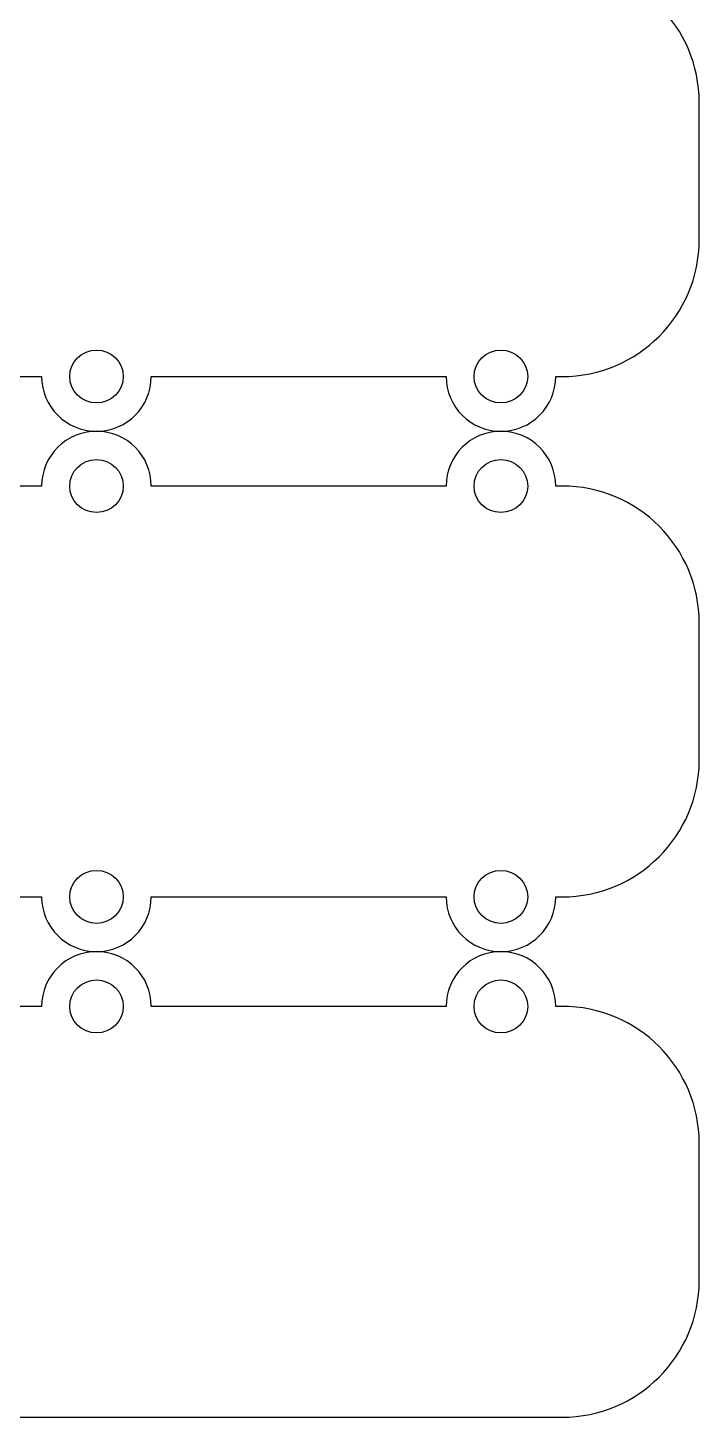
# Model space of a CAD drawing. Extents: x 0 to 771, y 958 to 1701.
# Drawn here: x 201.4 to 340.3, y 958 to 1245.6 of the extents above; entities that cross this region are included whole.
import ezdxf

# ---------------------------------------------------------------- set-up
doc = ezdxf.new("R2010")
doc.units = 0
doc.layers.add('H0114_Printing', color=7, linetype='CONTINUOUS')

msp = doc.modelspace()

# ---------------------------------------------------------------- linework, layer by layer
at = {"layer": 'H0114_Printing', "color": 1}
for points in [[(340.282591, 1201.74867), (340.282591, 1230.131669)], [(198.531595, 1173.420671), (204.262595, 1173.420671)], [(226.939594, 1173.420671), (287.918593, 1173.420671)], [(310.596592, 1173.420671), (311.954592, 1173.420671)], [(204.262595, 1150.743171), (198.531595, 1150.743171)], [(287.918593, 1150.743171), (226.939594, 1150.743171)], [(311.954592, 1150.743171), (310.596592, 1150.743171)], [(340.282591, 1094.032173), (340.282591, 1122.415172)], [(198.531595, 1065.704173), (204.262595, 1065.704173)], [(226.939594, 1065.704173), (287.918593, 1065.704173)], [(310.596592, 1065.704173), (311.954592, 1065.704173)], [(204.262595, 1043.026574), (198.531595, 1043.026574)], [(287.918593, 1043.026574), (226.939594, 1043.026574)], [(311.954592, 1043.026574), (310.596592, 1043.026574)], [(340.282591, 986.315575), (340.282591, 1014.698575)], [(198.531595, 957.987576), (311.954592, 957.987576)]]:
    msp.add_lwpolyline(points, dxfattribs=at)
for points in [[(215.601595, 1167.940671)], [(299.257593, 1167.940671)], [(311.954592, 1150.743171)], [(215.601595, 1145.263171)], [(299.257593, 1145.263171)], [(215.601595, 1060.224173)], [(299.257593, 1060.224173)], [(311.954592, 1043.026574)], [(215.601595, 1037.546574)], [(299.257593, 1037.546574)]]:
    msp.add_lwpolyline(points, close=True, dxfattribs=at)
for points in [[(340.282591, 1230.131669), (340.282591, 1245.776669), (327.599592, 1258.459669), (311.954592, 1258.459669)], [(311.954592, 1173.420671), (327.599592, 1173.420671), (340.282591, 1186.10367), (340.282591, 1201.74867)], [(210.056595, 1173.420671), (210.056595, 1176.447671), (212.538595, 1178.900671), (215.601595, 1178.900671)], [(215.601595, 1178.900671), (218.663595, 1178.900671), (221.145594, 1176.447671), (221.145594, 1173.420671)], [(293.713593, 1173.420671), (293.713593, 1176.447671), (296.195593, 1178.900671), (299.257593, 1178.900671)], [(299.257593, 1178.900671), (302.319592, 1178.900671), (304.801592, 1176.447671), (304.801592, 1173.420671)], [(204.262595, 1173.420671), (204.262595, 1167.158671), (209.338595, 1162.081671), (215.601595, 1162.081671)], [(215.601595, 1167.940671), (212.538595, 1167.940671), (210.056595, 1170.393671), (210.056595, 1173.420671)], [(221.145594, 1173.420671), (221.145594, 1170.393671), (218.663595, 1167.940671), (215.601595, 1167.940671)], [(215.601595, 1162.081671), (221.863594, 1162.081671), (226.939594, 1167.158671), (226.939594, 1173.420671)], [(287.918593, 1173.420671), (287.918593, 1167.158671), (292.995593, 1162.081671), (299.257593, 1162.081671)], [(299.257593, 1167.940671), (296.195593, 1167.940671), (293.713593, 1170.393671), (293.713593, 1173.420671)], [(304.801592, 1173.420671), (304.801592, 1170.393671), (302.319592, 1167.940671), (299.257593, 1167.940671)], [(299.257593, 1162.081671), (305.519592, 1162.081671), (310.596592, 1167.158671), (310.596592, 1173.420671)], [(215.601595, 1162.082171), (209.338595, 1162.082171), (204.262595, 1157.006171), (204.262595, 1150.743171)], [(226.939594, 1150.743171), (226.939594, 1157.006171), (221.863594, 1162.082171), (215.601595, 1162.082171)], [(299.257593, 1162.082171), (292.995593, 1162.082171), (287.918593, 1157.006171), (287.918593, 1150.743171)], [(310.596592, 1150.743171), (310.596592, 1157.006171), (305.519592, 1162.082171), (299.257593, 1162.082171)], [(210.056595, 1150.743171), (210.056595, 1153.770171), (212.538595, 1156.224171), (215.601595, 1156.224171)], [(215.601595, 1156.224171), (218.663595, 1156.224171), (221.145594, 1153.770171), (221.145594, 1150.743171)], [(293.713593, 1150.743171), (293.713593, 1153.770171), (296.195593, 1156.224171), (299.257593, 1156.224171)], [(299.257593, 1156.224171), (302.319592, 1156.224171), (304.801592, 1153.770171), (304.801592, 1150.743171)], [(215.601595, 1145.263171), (212.538595, 1145.263171), (210.056595, 1147.717171), (210.056595, 1150.743171)], [(221.145594, 1150.743171), (221.145594, 1147.717171), (218.663595, 1145.263171), (215.601595, 1145.263171)], [(299.257593, 1145.263171), (296.195593, 1145.263171), (293.713593, 1147.717171), (293.713593, 1150.743171)], [(304.801592, 1150.743171), (304.801592, 1147.717171), (302.319592, 1145.263171), (299.257593, 1145.263171)], [(340.282591, 1122.415172), (340.282591, 1138.060172), (327.599592, 1150.743171), (311.954592, 1150.743171)], [(311.954592, 1065.704173), (327.599592, 1065.704173), (340.282591, 1078.387173), (340.282591, 1094.032173)], [(210.056595, 1065.704173), (210.056595, 1068.731173), (212.538595, 1071.184173), (215.601595, 1071.184173)], [(215.601595, 1071.184173), (218.663595, 1071.184173), (221.145594, 1068.731173), (221.145594, 1065.704173)], [(293.713593, 1065.704173), (293.713593, 1068.731173), (296.195593, 1071.184173), (299.257593, 1071.184173)], [(299.257593, 1071.184173), (302.319592, 1071.184173), (304.801592, 1068.731173), (304.801592, 1065.704173)], [(204.262595, 1065.704173), (204.262595, 1059.442174), (209.338595, 1054.365174), (215.601595, 1054.365174)], [(215.601595, 1060.224173), (212.538595, 1060.224173), (210.056595, 1062.677173), (210.056595, 1065.704173)], [(221.145594, 1065.704173), (221.145594, 1062.677173), (218.663595, 1060.224173), (215.601595, 1060.224173)], [(215.601595, 1054.365174), (221.863594, 1054.365174), (226.939594, 1059.442174), (226.939594, 1065.704173)], [(287.918593, 1065.704173), (287.918593, 1059.442174), (292.995593, 1054.365174), (299.257593, 1054.365174)], [(299.257593, 1060.224173), (296.195593, 1060.224173), (293.713593, 1062.677173), (293.713593, 1065.704173)], [(304.801592, 1065.704173), (304.801592, 1062.677173), (302.319592, 1060.224173), (299.257593, 1060.224173)], [(299.257593, 1054.365174), (305.519592, 1054.365174), (310.596592, 1059.442174), (310.596592, 1065.704173)], [(215.601595, 1054.365574), (209.338595, 1054.365574), (204.262595, 1049.289574), (204.262595, 1043.026574)], [(226.939594, 1043.026574), (226.939594, 1049.289574), (221.863594, 1054.365574), (215.601595, 1054.365574)], [(299.257593, 1054.365574), (292.995593, 1054.365574), (287.918593, 1049.289574), (287.918593, 1043.026574)], [(310.596592, 1043.026574), (310.596592, 1049.289574), (305.519592, 1054.365574), (299.257593, 1054.365574)], [(210.056595, 1043.026574), (210.056595, 1046.053574), (212.538595, 1048.507574), (215.601595, 1048.507574)], [(215.601595, 1048.507574), (218.663595, 1048.507574), (221.145594, 1046.053574), (221.145594, 1043.026574)], [(293.713593, 1043.026574), (293.713593, 1046.053574), (296.195593, 1048.507574), (299.257593, 1048.507574)], [(299.257593, 1048.507574), (302.319592, 1048.507574), (304.801592, 1046.053574), (304.801592, 1043.026574)], [(215.601595, 1037.546574), (212.538595, 1037.546574), (210.056595, 1040.000574), (210.056595, 1043.026574)], [(221.145594, 1043.026574), (221.145594, 1040.000574), (218.663595, 1037.546574), (215.601595, 1037.546574)], [(299.257593, 1037.546574), (296.195593, 1037.546574), (293.713593, 1040.000574), (293.713593, 1043.026574)], [(304.801592, 1043.026574), (304.801592, 1040.000574), (302.319592, 1037.546574), (299.257593, 1037.546574)], [(340.282591, 1014.698575), (340.282591, 1030.343574), (327.599592, 1043.026574), (311.954592, 1043.026574)], [(311.954592, 957.987576), (327.599592, 957.987576), (340.282591, 970.670576), (340.282591, 986.315575)]]:
    msp.add_open_spline(points, degree=3, dxfattribs=at)

doc.saveas('drawing.dxf')
